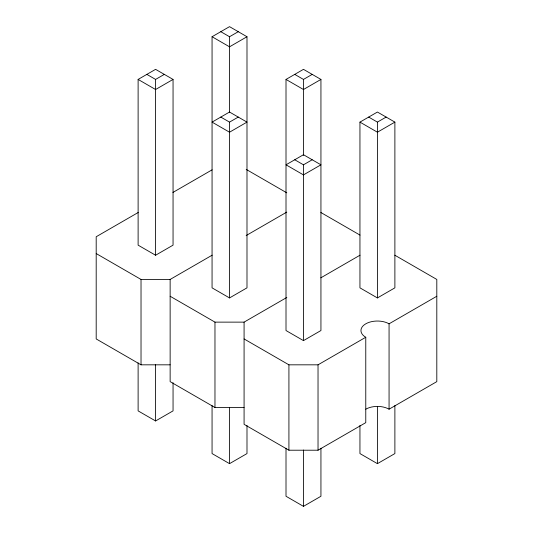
<?xml version="1.0" encoding="UTF-8"?>
<svg xmlns="http://www.w3.org/2000/svg" width="533" height="533" viewBox="0 0 533 533"><rect width="100%" height="100%" fill="white"/><g stroke="black" fill="none" stroke-linecap="round" stroke-linejoin="round"><path stroke-width="0.8" d="M138.114 79.424L155.583 69.343L173.052 79.424L173.052 245.153L155.583 255.24L138.114 245.153L138.114 79.424L155.583 89.511L173.052 79.424M212.061 36.737L229.53 26.65L246.992 36.737L246.992 287.847L229.53 297.934L212.061 287.847L212.061 36.737L229.53 46.817L246.992 36.737M146.848 74.387L155.583 79.424L164.317 74.387M220.795 31.694L229.53 36.737L238.264 31.694M286.008 79.424L303.47 69.343L320.939 79.424L320.939 330.54L303.47 340.62L286.008 330.54L286.008 79.424L303.47 89.511L320.939 79.424M220.795 117.073L229.53 122.117L238.264 117.073M294.736 74.387L303.47 79.424L312.205 74.387M138.234 212.474L96.193 236.752L96.193 338.941L141.025 364.825L170.14 364.825M172.925 192.446L212.121 169.82M359.948 122.117L377.417 112.037L394.886 122.117L394.886 287.847L377.417 297.934L359.948 287.847L359.948 122.117L377.417 132.204L394.886 122.117M294.736 159.767L303.47 164.81L312.205 159.767M368.683 117.073L377.417 122.117L386.152 117.073M96.193 253.555L141.025 279.445L170.14 279.445L212.181 255.167M246.159 235.553L286.781 212.101M170.14 296.248L214.972 322.132L244.081 322.132L286.841 297.447M320.819 277.833L360.008 255.2M138.114 362.84L138.114 410.883L155.583 420.963L173.052 410.883L173.052 382.721M244.081 338.941L288.919 364.825L318.028 364.825L365.771 337.262A16.47 9.507 0 0 1 365.771 323.817A16.47 9.507 0 0 1 389.063 323.817L436.807 296.248M212.061 405.533L212.061 453.576L229.53 463.657L246.992 453.576L246.992 425.414M244.081 322.132L244.081 424.328L288.919 450.212L318.028 450.212L365.771 422.649L365.771 337.262M365.771 409.197A16.47 9.507 0 0 1 389.063 409.197L436.807 381.635L436.807 279.445L394.82 255.2M286.008 448.226L286.008 496.263L303.47 506.35L320.939 496.263L320.939 448.226M359.948 425.414L359.948 453.576L377.417 463.657L394.886 453.576L394.886 405.533M170.14 279.445L170.14 381.635L214.972 407.518L244.081 407.518M246.219 169.407L286.781 192.826M320.873 212.507L360.015 235.106M389.063 323.817L389.063 409.197M377.417 122.117L377.417 297.934M377.417 406.506L377.417 463.657M318.028 364.825L318.028 450.212M303.47 79.424L303.47 155.303M303.47 164.81L303.47 340.62M303.47 450.025L303.47 506.35M288.919 364.825L288.919 450.212M229.53 36.737L229.53 112.61M229.53 122.117L229.53 297.934M229.53 407.339L229.53 463.657M214.972 322.132L214.972 407.518M155.583 79.424L155.583 255.24M155.583 364.645L155.583 420.963M141.025 279.445L141.025 364.825M229.53 112.037L212.061 122.117L229.53 132.204L246.992 122.117L229.53 112.037M303.47 154.723L286.008 164.81L303.47 174.897L320.939 164.81L303.47 154.723"/></g></svg>
